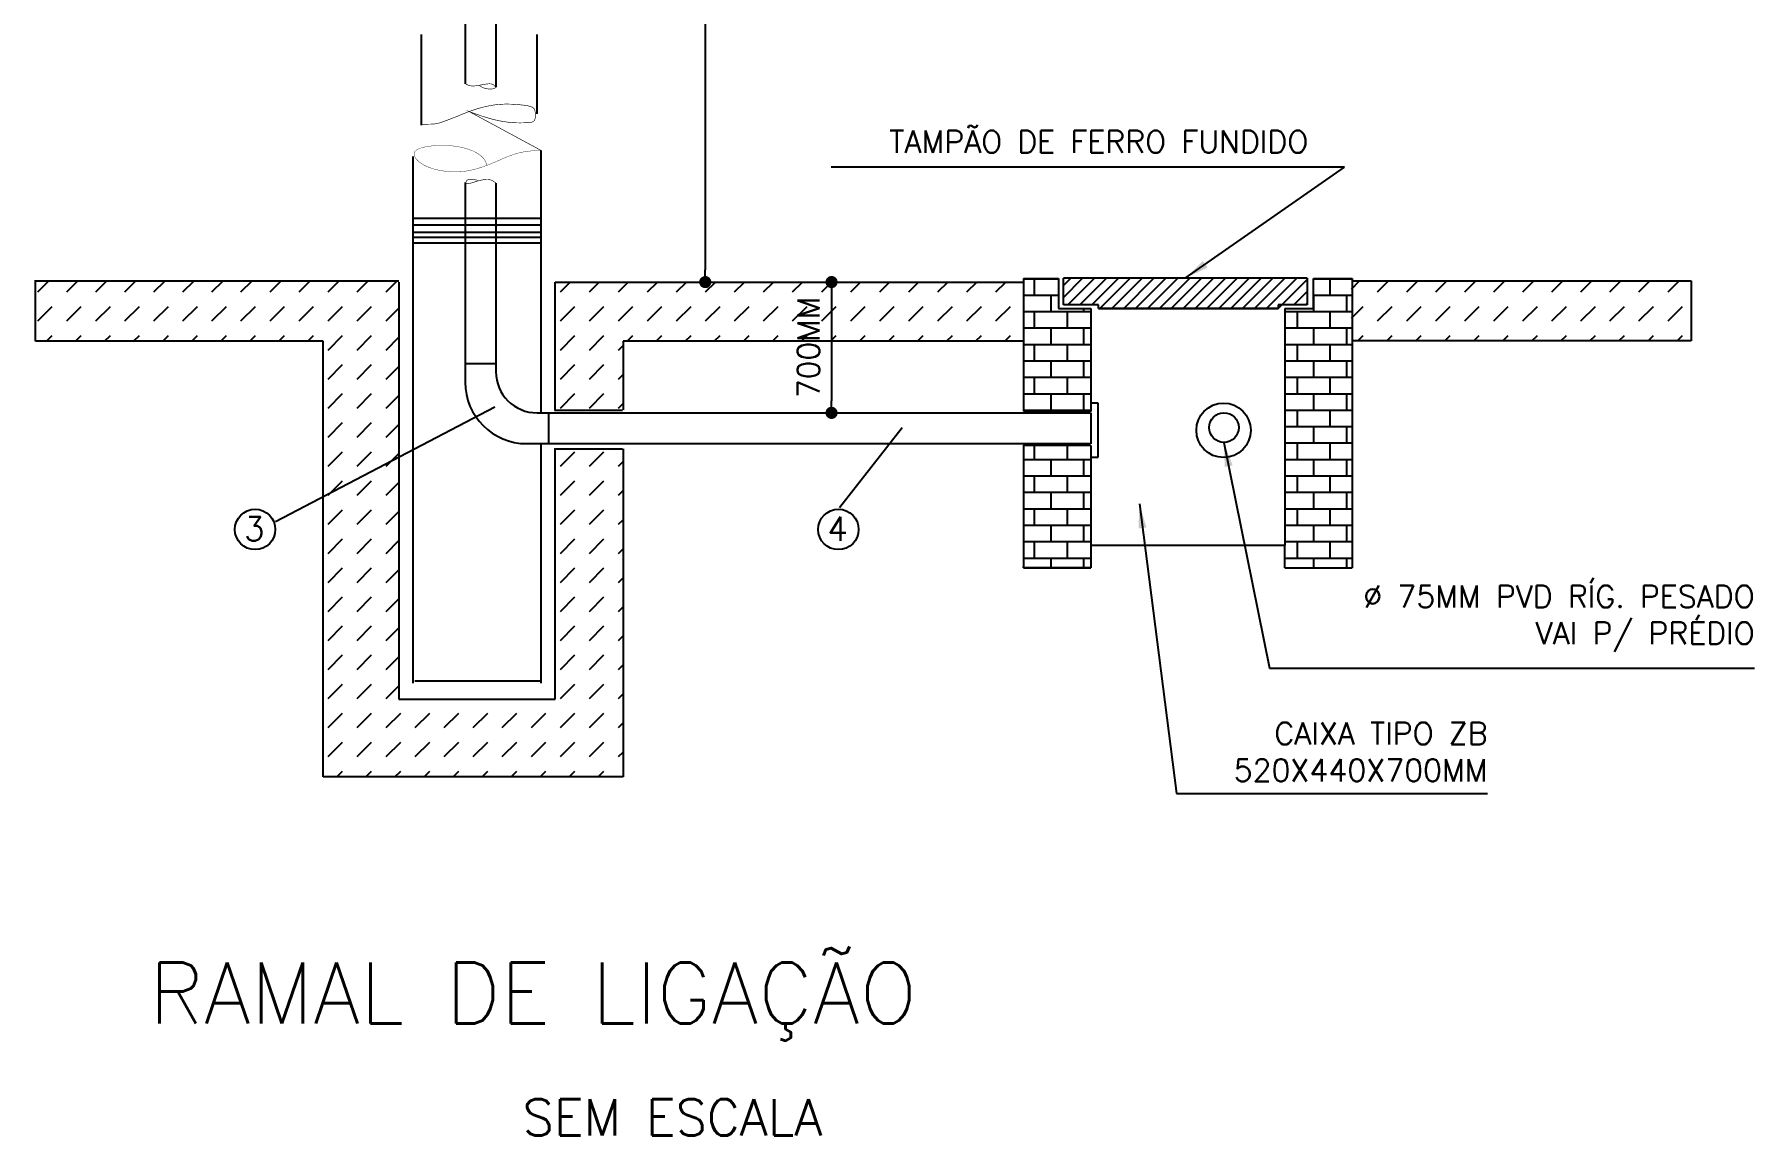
# Model space of a CAD drawing. Extents: x 13.8 to 22.1, y 1.6 to 12.3.
# Drawn here: x 15 to 22.08, y 1.61 to 6.14 of the extents above; entities that cross this region are included whole.
import ezdxf

# ---------------------------------------------------------------- set-up
doc = ezdxf.new("R2010")
doc.units = 0
doc.header["$LTSCALE"] = 100
doc.header["$MEASUREMENT"] = 0
doc.layers.get('0').update_dxf_attribs({"linetype": 'CONTINUOUS'})
doc.layers.get('DEFPOINTS').update_dxf_attribs({"linetype": 'CONTINUOUS'})
doc.layers.add('DETALHES', color=4, linetype='CONTINUOUS')
doc.styles.add('ROMANS', font='ROMANS.shx')
doc.dimstyles.new('LINEAR', dxfattribs={"dimtxt": 0.09, "dimasz": 0.05, "dimexe": 0.1, "dimexo": 0.3, "dimgap": 0.05, "dimtad": 1, "dimdec": 4, "dimzin": 0, "dimtxsty": 'ROMANS', "dimblk1": 'DOT', "dimblk2": 'DOT', "dimsah": 1, "dimcen": 0.09, "dimclrd": 1, "dimclre": 1, "dimclrt": 3, "dimazin": 3, "dimtfac": 1, "dimtdec": 4, "dimtofl": 0, "dimtmove": 0, "dimatfit": 3, "dimtolj": 1, "dimtzin": 0})
doc.dimstyles.new('TEXTO', dxfattribs={"dimtxt": 0.07, "dimasz": 0.1, "dimexe": 0.18, "dimexo": 0.0625, "dimgap": 0.05, "dimtad": 1, "dimtih": 1, "dimtoh": 1, "dimdec": 4, "dimzin": 0, "dimtxsty": 'ROMANS', "dimcen": 0.09, "dimclrd": 1, "dimclrt": 3, "dimazin": 3, "dimtfac": 1, "dimtdec": 4, "dimtofl": 0, "dimtmove": 0, "dimatfit": 3, "dimtolj": 1, "dimtzin": 0})

# ---------------------------------------------------------------- blocks, each defined once
blk = doc.blocks.new('*X3')
at = {"color": 0}
for p, q in [((28863.2, 3548.8), (28903.6, 3589.2)), ((28991.4, 3535.5), (29045, 3589.2)), ((29132.8, 3535.5), (29186.4, 3589.2)), ((29274.2, 3535.5), (29327.8, 3589.2)), ((29415.6, 3535.5), (29469.3, 3589.2)), ((29557.1, 3535.5), (29610.7, 3589.2)), ((29698.5, 3535.5), (29752.1, 3589.2)), ((29839.9, 3535.5), (29893.5, 3589.2)), ((29981.3, 3535.5), (30035, 3589.2)), ((30122.7, 3535.5), (30176.4, 3589.2)), ((30264.2, 3535.5), (30317.8, 3589.2)), ((30405.6, 3535.5), (30459.2, 3589.2)), ((28863.2, 3407.4), (28920.7, 3464.8)), ((28991.4, 3394.1), (29062.1, 3464.8)), ((29132.8, 3394.1), (29203.5, 3464.8)), ((29274.2, 3394.1), (29344.9, 3464.8)), ((29415.6, 3394.1), (29486.4, 3464.8)), ((29557.1, 3394.1), (29627.8, 3464.8)), ((29698.5, 3394.1), (29769.2, 3464.8)), ((29839.9, 3394.1), (29910.6, 3464.8)), ((29981.3, 3394.1), (30052, 3464.8)), ((30122.7, 3394.1), (30193.5, 3464.8)), ((30264.2, 3394.1), (30334.9, 3464.8)), ((30405.6, 3394.1), (30476.3, 3464.8)), ((28894.1, 3296.8), (28920.7, 3323.4)), ((29035.5, 3296.8), (29062.1, 3323.4)), ((29176.9, 3296.8), (29203.5, 3323.4)), ((29318.4, 3296.8), (29344.9, 3323.4)), ((29459.8, 3296.8), (29486.4, 3323.4)), ((29601.2, 3296.8), (29627.8, 3323.4)), ((29742.6, 3296.8), (29769.2, 3323.4)), ((29884, 3296.8), (29910.6, 3323.4)), ((30025.5, 3296.8), (30052, 3323.4)), ((30166.9, 3296.8), (30193.5, 3323.4)), ((30308.3, 3296.8), (30334.9, 3323.4)), ((30449.7, 3296.8), (30476.3, 3323.4))]:
    blk.add_line(p, q, dxfattribs=at)
blk = doc.blocks.new('*X4')
at = {"color": 0}
for p, q in [((28558.1, 3600), (28746.3, 3600)), ((28558.1, 3520), (28746.3, 3520)), ((28560, 3600), (28560, 3601.6)), ((28560, 3440), (28560, 3520)), ((28640, 3520), (28640, 3600)), ((28720, 3600), (28720, 3601.6)), ((28720, 3440), (28720, 3520)), ((28418.7, 3440), (28746.3, 3440)), ((28480, 3360), (28480, 3440)), ((28640, 3360), (28640, 3440)), ((28418.7, 3360), (28746.3, 3360)), ((28560, 3280), (28560, 3360)), ((28720, 3280), (28720, 3360)), ((28418.7, 3280), (28746.3, 3280)), ((28480, 3200), (28480, 3280)), ((28640, 3200), (28640, 3280)), ((28418.7, 3200), (28746.3, 3200)), ((28560, 3120), (28560, 3200)), ((28720, 3120), (28720, 3200)), ((28418.7, 3120), (28746.3, 3120)), ((28480, 3040), (28480, 3120)), ((28640, 3040), (28640, 3120)), ((28418.7, 3040), (28746.3, 3040)), ((28560, 2960), (28560, 3040)), ((28720, 2960), (28720, 3040)), ((28418.7, 2960), (28746.3, 2960)), ((28480, 2880), (28480, 2960)), ((28640, 2880), (28640, 2960)), ((28418.7, 2880), (28746.3, 2880)), ((28560, 2800), (28560, 2880)), ((28720, 2800), (28720, 2880)), ((28418.7, 2800), (28746.3, 2800)), ((28480, 2720), (28480, 2800)), ((28640, 2720), (28640, 2800)), ((28418.7, 2720), (28746.3, 2720)), ((28560, 2640), (28560, 2720)), ((28720, 2640), (28720, 2720)), ((28418.7, 2640), (28746.3, 2640)), ((28480, 2560), (28480, 2640)), ((28640, 2560), (28640, 2640)), ((28418.7, 2560), (28746.3, 2560)), ((28560, 2480), (28560, 2560)), ((28720, 2480), (28720, 2560)), ((28418.7, 2480), (28746.3, 2480)), ((28480, 2400), (28480, 2480)), ((28640, 2400), (28640, 2480)), ((28418.7, 2400), (28746.3, 2400)), ((28560, 2320), (28560, 2400)), ((28720, 2320), (28720, 2400)), ((28418.7, 2320), (28746.3, 2320)), ((28480, 2240), (28480, 2320)), ((28640, 2240), (28640, 2320)), ((28418.6, 2240), (28746.3, 2240)), ((28560, 2192), (28560, 2240)), ((28720, 2192), (28720, 2240))]:
    blk.add_line(p, q, dxfattribs=at)
blk = doc.blocks.new('*X2')
at = {"color": 0}
for p, q in [((25455.8, 3535.5), (25503.8, 3583.5)), ((25597.3, 3535.5), (25645.2, 3583.5)), ((25738.7, 3535.5), (25786.7, 3583.5)), ((25880.1, 3535.5), (25928.1, 3583.5)), ((26021.5, 3535.5), (26069.5, 3583.5)), ((26163, 3535.5), (26210.9, 3583.5)), ((26304.4, 3535.5), (26352.4, 3583.5)), ((26445.8, 3535.5), (26493.8, 3583.5)), ((26587.2, 3535.5), (26635.2, 3583.5)), ((26728.6, 3535.5), (26776.6, 3583.5)), ((26870.1, 3535.5), (26918, 3583.5)), ((27011.5, 3535.5), (27059.5, 3583.5)), ((25314.4, 3394.1), (25385.1, 3464.8)), ((25455.8, 3394.1), (25526.6, 3464.8)), ((25597.3, 3394.1), (25668, 3464.8)), ((25738.7, 3394.1), (25809.4, 3464.8)), ((25880.1, 3394.1), (25950.8, 3464.8)), ((26021.5, 3394.1), (26092.2, 3464.8)), ((26163, 3394.1), (26233.7, 3464.8)), ((26304.4, 3394.1), (26375.1, 3464.8)), ((26445.8, 3394.1), (26516.5, 3464.8)), ((26587.2, 3394.1), (26657.9, 3464.8)), ((26728.6, 3394.1), (26799.3, 3464.8)), ((26870.1, 3394.1), (26940.8, 3464.8)), ((27011.5, 3394.1), (27082.2, 3464.8)), ((25215.7, 3295.4), (25243.7, 3323.4)), ((25357.2, 3295.4), (25385.1, 3323.4)), ((25498.6, 3295.4), (25526.6, 3323.4)), ((25640, 3295.4), (25668, 3323.4)), ((25781.4, 3295.4), (25809.4, 3323.4)), ((25922.8, 3295.4), (25950.8, 3323.4)), ((26064.3, 3295.4), (26092.2, 3323.4)), ((26205.7, 3295.4), (26233.7, 3323.4)), ((26347.1, 3295.4), (26375.1, 3323.4)), ((26488.5, 3295.4), (26516.5, 3323.4)), ((26629.9, 3295.4), (26657.9, 3323.4)), ((26771.4, 3295.4), (26799.3, 3323.4)), ((26912.8, 3295.4), (26940.8, 3323.4)), ((27054.2, 3295.4), (27082.2, 3323.4))]:
    blk.add_line(p, q, dxfattribs=at)
blk = doc.blocks.new('*X1')
at = {"color": 0}
for p, q in [((24890.2, 3535.5), (24938.1, 3583.5)), ((25031.6, 3535.5), (25079.6, 3583.5)), ((25173, 3535.5), (25221, 3583.5)), ((25314.4, 3535.5), (25362.4, 3583.5)), ((25455.8, 3535.5), (25503.8, 3583.5)), ((25597.3, 3535.5), (25645.2, 3583.5)), ((25738.7, 3535.5), (25786.7, 3583.5)), ((25880.1, 3535.5), (25928.1, 3583.5)), ((26021.5, 3535.5), (26069.5, 3583.5)), ((26163, 3535.5), (26210.9, 3583.5)), ((26304.4, 3535.5), (26352.4, 3583.5)), ((26445.8, 3535.5), (26493.8, 3583.5)), ((26587.2, 3535.5), (26635.2, 3583.5)), ((26728.6, 3535.5), (26776.6, 3583.5)), ((26870.1, 3535.5), (26918, 3583.5)), ((27011.5, 3535.5), (27059.5, 3583.5)), ((24890.2, 3394.1), (24960.9, 3464.8)), ((25031.6, 3394.1), (25102.3, 3464.8)), ((25173, 3394.1), (25243.7, 3464.8)), ((25314.4, 3394.1), (25385.1, 3464.8)), ((25455.8, 3394.1), (25526.6, 3464.8)), ((25597.3, 3394.1), (25668, 3464.8)), ((25738.7, 3394.1), (25809.4, 3464.8)), ((25880.1, 3394.1), (25950.8, 3464.8)), ((26021.5, 3394.1), (26092.2, 3464.8)), ((26163, 3394.1), (26233.7, 3464.8)), ((26304.4, 3394.1), (26375.1, 3464.8)), ((26445.8, 3394.1), (26516.5, 3464.8)), ((26587.2, 3394.1), (26657.9, 3464.8)), ((26728.6, 3394.1), (26799.3, 3464.8)), ((26870.1, 3394.1), (26940.8, 3464.8)), ((24890.2, 3252.7), (24960.9, 3323.4)), ((25031.6, 3252.7), (25102.3, 3323.4)), ((25173, 3252.7), (25195.5, 3275.2)), ((25215.7, 3295.4), (25243.7, 3323.4)), ((25357.2, 3295.4), (25385.1, 3323.4)), ((25498.6, 3295.4), (25526.6, 3323.4)), ((25640, 3295.4), (25668, 3323.4)), ((25781.4, 3295.4), (25809.4, 3323.4)), ((25922.8, 3295.4), (25950.8, 3323.4)), ((26064.3, 3295.4), (26092.2, 3323.4)), ((26205.7, 3295.4), (26233.7, 3323.4)), ((26347.1, 3295.4), (26375.1, 3323.4)), ((26488.5, 3295.4), (26516.5, 3323.4)), ((26629.9, 3295.4), (26657.9, 3323.4)), ((26771.4, 3295.4), (26799.3, 3323.4)), ((24890.2, 3111.3), (24960.9, 3182)), ((25031.6, 3111.3), (25102.3, 3182)), ((25173, 3111.3), (25195.5, 3133.7)), ((24890.2, 2969.8), (24960.9, 3040.6)), ((25031.6, 2969.8), (25102.3, 3040.6)), ((25173, 2969.8), (25195.5, 2992.3))]:
    blk.add_line(p, q, dxfattribs=at)
blk = doc.blocks.new('*X5')
at = {"color": 0}
for p, q in [((27145.9, 3600), (27315.7, 3600)), ((27145.9, 3520), (27315.7, 3520)), ((27200, 3520), (27200, 3600)), ((27280, 3600), (27280, 3601.6)), ((27280, 3440), (27280, 3520)), ((27145.9, 3440), (27473.5, 3440)), ((27200, 3360), (27200, 3440)), ((27360, 3360), (27360, 3440)), ((27440, 3440), (27440, 3454.8)), ((27145.9, 3360), (27473.5, 3360)), ((27280, 3280), (27280, 3360)), ((27440, 3280), (27440, 3360)), ((27145.9, 3280), (27473.5, 3280)), ((27200, 3200), (27200, 3280)), ((27360, 3200), (27360, 3280)), ((27145.9, 3200), (27473.5, 3200)), ((27280, 3120), (27280, 3200)), ((27440, 3120), (27440, 3200)), ((27145.9, 3120), (27473.5, 3120)), ((27200, 3040), (27200, 3120)), ((27360, 3040), (27360, 3120)), ((27145.9, 3040), (27473.5, 3040)), ((27280, 2960), (27280, 3040)), ((27440, 2960), (27440, 3040)), ((27145.9, 2960), (27473.5, 2960)), ((27200, 2954.9), (27200, 2960)), ((27360, 2954.9), (27360, 2960)), ((27200, 2720), (27200, 2789.4)), ((27360, 2720), (27360, 2789.4)), ((27145.9, 2720), (27473.5, 2720)), ((27280, 2640), (27280, 2720)), ((27440, 2640), (27440, 2720)), ((27145.9, 2640), (27473.5, 2640)), ((27200, 2560), (27200, 2640)), ((27360, 2560), (27360, 2640)), ((27145.9, 2560), (27473.5, 2560)), ((27280, 2480), (27280, 2560)), ((27440, 2480), (27440, 2560)), ((27145.9, 2480), (27473.5, 2480)), ((27200, 2400), (27200, 2480)), ((27360, 2400), (27360, 2480)), ((27145.9, 2400), (27473.5, 2400)), ((27280, 2320), (27280, 2400)), ((27440, 2320), (27440, 2400)), ((27145.9, 2320), (27473.5, 2320)), ((27200, 2240), (27200, 2320)), ((27360, 2240), (27360, 2320)), ((27145.9, 2240), (27473.5, 2240)), ((27280, 2192), (27280, 2240)), ((27440, 2192), (27440, 2240))]:
    blk.add_line(p, q, dxfattribs=at)
blk = doc.blocks.new('*X0')
at = {"color": 0}
for p, q in [((7296.9, 2576.9), (7339.9, 2620)), ((7296.9, 2603.5), (7313.4, 2620)), ((7307.2, 2560.7), (7366.5, 2620)), ((7333.7, 2560.7), (7393, 2620)), ((7360.2, 2560.7), (7419.5, 2620)), ((7378.4, 2552.4), (7446, 2620)), ((7404.9, 2552.4), (7472.5, 2620)), ((7431.4, 2552.4), (7499, 2620)), ((7457.9, 2552.4), (7525.6, 2620)), ((7484.5, 2552.4), (7552.1, 2620)), ((7511, 2552.4), (7578.6, 2620)), ((7537.5, 2552.4), (7605.1, 2620)), ((7564, 2552.4), (7631.6, 2620)), ((7590.5, 2552.4), (7658.1, 2620)), ((7617, 2552.4), (7684.7, 2620)), ((7643.6, 2552.4), (7711.2, 2620)), ((7670.1, 2552.4), (7737.7, 2620)), ((7696.6, 2552.4), (7764.2, 2620)), ((7723.1, 2552.4), (7790.7, 2620)), ((7749.6, 2552.4), (7817.2, 2620)), ((7776.1, 2552.4), (7840.9, 2617.1)), ((7811, 2560.7), (7840.9, 2590.6)), ((7837.5, 2560.7), (7840.9, 2564.1))]:
    blk.add_line(p, q, dxfattribs=at)
blk = doc.blocks.new('_DOT')
at = {"color": 0, "linetype": 'BYBLOCK'}
blk.add_line((-0.5, 0), (-1, 0), dxfattribs=at)
at = {"color": 0, "linetype": 'BYBLOCK', "const_width": 0.5}
blk.add_lwpolyline([(-0.25, 0, 1), (0.25, 0, 1)], format="xyb", close=True, dxfattribs=at)
blk = doc.blocks.new('*D7')
at = {"color": 1, "linetype": 'BYBLOCK'}
for p, q in [((17.078, 9.272), (17.8604, 9.272)), ((17.7604, 9.222), (17.7604, 5.1689)), ((17.442, 5.1189), (17.8604, 5.1189))]:
    blk.add_line(p, q, dxfattribs=at)
at = {"layer": 'DEFPOINTS', "color": 0, "linetype": 'BYBLOCK'}
for p in [(16.778, 9.272), (17.142, 5.1189), (17.7604, 5.1189)]:
    blk.add_point(p, dxfattribs=at)
at = {"color": 1, "linetype": 'BYBLOCK', "xscale": 0.05, "yscale": 0.05, "zscale": 0.05}
for p, rotation in [((17.7604, 9.272), 90), ((17.7604, 5.1189), 270)]:
    blk.add_blockref('_DOT', p, dxfattribs=dict(at, rotation=rotation))
at = {"color": 3, "linetype": 'BYBLOCK', "insert": (17.6654, 7.1955), "char_height": 0.09, "attachment_point": 5, "rotation": 90, "style": 'ROMANS'}
blk.add_mtext('\\A1;6.00 M', dxfattribs=at)
blk = doc.blocks.new('*D8')
at = {"color": 1, "linetype": 'BYBLOCK'}
for p, q in [((17.9802, 5.1189), (18.1802, 5.1189)), ((18.2802, 5.0689), (18.2802, 4.6308)), ((17.9802, 4.5808), (18.1802, 4.5808))]:
    blk.add_line(p, q, dxfattribs=at)
at = {"layer": 'DEFPOINTS', "color": 0, "linetype": 'BYBLOCK'}
for p in [(18.2802, 5.1189), (18.2802, 4.5808), (18.2802, 4.5808)]:
    blk.add_point(p, dxfattribs=at)
at = {"color": 1, "linetype": 'BYBLOCK', "xscale": 0.05, "yscale": 0.05, "zscale": 0.05}
for p, rotation in [((18.2802, 5.1189), 90), ((18.2802, 4.5808), 270)]:
    blk.add_blockref('_DOT', p, dxfattribs=dict(at, rotation=rotation))
at = {"color": 3, "linetype": 'BYBLOCK', "insert": (18.1852, 4.8499), "char_height": 0.09, "attachment_point": 5, "rotation": 90, "style": 'ROMANS'}
blk.add_mtext('\\A1;\\Fromans.shx;\\C3;700MM', dxfattribs=at)

msp = doc.modelspace()

# ---------------------------------------------------------------- linework, layer by layer
at = {"layer": 'DETALHES', "color": 3}
for p, q in [((16.77219, 8.98376), (16.77219, 5.93456)), ((16.89894, 8.98376), (16.89894, 5.92017)), ((16.59171, 6.1371), (16.59171, 5.76516)), ((17.06788, 6.1371), (17.06788, 5.81061)), ((16.55882, 3.4682), (16.55882, 5.63572)), ((17.08475, 4.58188), (17.08475, 5.66049)), ((16.77219, 5.52828), (16.77219, 4.70759)), ((16.89894, 5.52561), (16.89894, 4.74984)), ((16.77007, 4.78342), (16.89964, 4.78342)), ((19.3779, 4.62009), (19.34808, 4.62009)), ((19.3779, 4.60697), (19.3779, 4.62009)), ((19.3779, 4.39814), (19.3779, 4.60697)), ((17.06794, 4.58084), (19.34494, 4.58084)), ((17.02569, 4.45409), (19.34494, 4.45409)), ((17.08475, 3.4682), (17.08475, 4.45711)), ((19.34716, 4.39814), (19.3779, 4.39814)), ((16.56574, 3.47765), (17.08277, 3.47765))]:
    msp.add_line(p, q, dxfattribs=at)
at = {"layer": 'DETALHES', "color": 2}
for p, q in [((16.55824, 5.38206), (17.08408, 5.38206)), ((17.08408, 5.35317), (16.55824, 5.35317)), ((16.55824, 5.32428), (17.08571, 5.32428)), ((16.55661, 5.28007), (17.08408, 5.28007)), ((17.08571, 5.30247), (16.55824, 5.30247))]:
    msp.add_line(p, q, dxfattribs=at)
at = {"layer": 'DETALHES', "color": 4}
for p, q in [((14.99934, 5.12409), (16.49944, 5.12409)), ((15.00428, 4.87547), (15.00428, 5.12249)), ((16.49944, 5.11891), (16.49944, 3.4029)), ((17.14203, 4.59145), (17.14203, 5.11891)), ((17.14203, 5.11891), (19.07024, 5.11891)), ((19.07024, 5.13415), (19.07024, 4.58769)), ((19.07024, 5.13415), (19.21375, 5.13415)), ((19.21375, 5.13415), (19.21375, 5.01016)), ((19.23429, 5.02553), (19.23429, 5.13493)), ((20.2382, 5.13493), (19.23429, 5.13493)), ((20.2382, 5.13493), (20.2382, 5.02553)), ((20.26354, 5.01016), (20.26354, 5.13415)), ((20.26354, 5.13415), (20.42255, 5.13415)), ((20.42255, 5.13415), (20.42255, 3.94309)), ((20.42255, 5.12368), (21.81838, 5.12368)), ((21.81838, 5.12368), (21.81838, 4.87666)), ((19.21375, 5.01016), (19.34706, 5.01016)), ((19.37947, 5.02553), (19.23429, 5.02553)), ((19.34706, 5.01016), (19.34706, 4.58594)), ((19.37947, 5.01016), (20.11905, 5.01016)), ((20.2382, 5.02553), (20.11905, 5.02553)), ((20.11905, 5.02553), (20.11905, 5.01016)), ((20.14572, 5.01016), (20.14572, 4.03656)), ((20.14572, 5.01016), (20.26354, 5.01016)), ((16.18804, 4.87547), (15.00428, 4.87547)), ((16.18804, 3.08309), (16.18804, 4.87547)), ((19.07024, 4.87547), (17.42213, 4.87547)), ((17.42213, 4.87547), (17.42213, 4.59384)), ((21.81838, 4.87666), (20.42255, 4.87666)), ((17.11681, 4.45285), (17.11681, 4.58188)), ((17.14038, 4.59145), (17.42048, 4.59145)), ((19.07005, 4.58769), (19.34716, 4.58769)), ((19.34706, 4.58078), (19.34706, 4.45394)), ((17.14038, 4.43274), (17.42048, 4.43274)), ((17.14203, 3.4029), (17.14203, 4.43394)), ((17.42213, 4.43274), (17.42213, 3.08309)), ((19.07005, 4.44787), (19.34716, 4.44787)), ((19.07024, 4.44787), (19.07024, 3.94309)), ((19.34706, 4.44696), (19.34706, 3.94309)), ((19.34837, 4.03656), (20.14572, 4.03656)), ((20.14571, 3.94272), (20.14571, 4.03715)), ((19.07024, 3.94309), (19.34706, 3.94309)), ((20.14572, 3.94309), (20.42255, 3.94309)), ((16.49944, 3.4029), (17.14203, 3.4029)), ((17.42213, 3.08309), (16.18804, 3.08309))]:
    msp.add_line(p, q, dxfattribs=at)
at = {"layer": 'DETALHES', "color": 1}
for p, q in [((15.01313, 5.07836), (15.05885, 5.12409)), ((15.13263, 5.07836), (15.17836, 5.12409)), ((15.25213, 5.07836), (15.29786, 5.12409)), ((15.37163, 5.07836), (15.41736, 5.12409)), ((15.49113, 5.07836), (15.53686, 5.12409)), ((15.61063, 5.07836), (15.65636, 5.12409)), ((15.73013, 5.07836), (15.77586, 5.12409)), ((15.84963, 5.07836), (15.89536, 5.12409)), ((15.96913, 5.07836), (16.01486, 5.12409)), ((16.08864, 5.07836), (16.13436, 5.12409)), ((16.20814, 5.07836), (16.25387, 5.12409)), ((16.32764, 5.07836), (16.37337, 5.12409)), ((16.44714, 5.07836), (16.49287, 5.12409)), ((15.01313, 4.95886), (15.07288, 5.01861)), ((15.13263, 4.95886), (15.19238, 5.01861)), ((15.25213, 4.95886), (15.31188, 5.01861)), ((15.37163, 4.95886), (15.43138, 5.01861)), ((15.49113, 4.95886), (15.55088, 5.01861)), ((15.61063, 4.95886), (15.67038, 5.01861)), ((15.73013, 4.95886), (15.78988, 5.01861)), ((15.84963, 4.95886), (15.90938, 5.01861)), ((15.96913, 4.95886), (16.02888, 5.01861)), ((16.08864, 4.95886), (16.14839, 5.01861)), ((16.20814, 4.95886), (16.26789, 5.01861)), ((16.32764, 4.95886), (16.38739, 5.01861)), ((16.44714, 4.95886), (16.49944, 5.01117)), ((15.04923, 4.87547), (15.07288, 4.89911)), ((15.16873, 4.87547), (15.19238, 4.89911)), ((15.28823, 4.87547), (15.31188, 4.89911)), ((15.40773, 4.87547), (15.43138, 4.89911)), ((15.52724, 4.87547), (15.55088, 4.89911)), ((15.64674, 4.87547), (15.67038, 4.89911)), ((15.76624, 4.87547), (15.78988, 4.89911)), ((15.88574, 4.87547), (15.90938, 4.89911)), ((16.00524, 4.87547), (16.02888, 4.89911)), ((16.12474, 4.87547), (16.14839, 4.89911)), ((16.20814, 4.83936), (16.26789, 4.89911)), ((16.32764, 4.83936), (16.38739, 4.89911)), ((16.44714, 4.83936), (16.49944, 4.89167)), ((16.20814, 4.71986), (16.26789, 4.77961)), ((16.32764, 4.71986), (16.38739, 4.77961)), ((16.44714, 4.71986), (16.49944, 4.77216)), ((16.20814, 4.60036), (16.26789, 4.66011)), ((16.32764, 4.60036), (16.38739, 4.66011)), ((16.44714, 4.60036), (16.49944, 4.65266)), ((16.20814, 4.48086), (16.26789, 4.54061)), ((16.32764, 4.48086), (16.38739, 4.54061)), ((16.44714, 4.48086), (16.49944, 4.53316)), ((16.20814, 4.36136), (16.26789, 4.42111)), ((16.32764, 4.36136), (16.38739, 4.42111)), ((16.44714, 4.36136), (16.49944, 4.41366)), ((17.16414, 4.36136), (17.2239, 4.42111)), ((17.28365, 4.36136), (17.3434, 4.42111)), ((17.40315, 4.36136), (17.42213, 4.38034)), ((16.20814, 4.24186), (16.26789, 4.30161)), ((16.32764, 4.24186), (16.38739, 4.30161)), ((16.44714, 4.24186), (16.49944, 4.29416)), ((17.16414, 4.24186), (17.2239, 4.30161)), ((17.28365, 4.24186), (17.3434, 4.30161)), ((17.40315, 4.24186), (17.42213, 4.26084)), ((16.20814, 4.12235), (16.26789, 4.18211)), ((16.32764, 4.12235), (16.38739, 4.18211)), ((17.16414, 4.12235), (17.2239, 4.18211)), ((17.28365, 4.12235), (17.3434, 4.18211)), ((16.44714, 4.12235), (16.49944, 4.17466)), ((17.40315, 4.12235), (17.42213, 4.14134)), ((16.20814, 4.00285), (16.26789, 4.0626)), ((16.32764, 4.00285), (16.38739, 4.0626)), ((16.44714, 4.00285), (16.49944, 4.05516)), ((17.16414, 4.00285), (17.2239, 4.0626)), ((17.28365, 4.00285), (17.3434, 4.0626)), ((17.40315, 4.00285), (17.42213, 4.02184)), ((16.20814, 3.88335), (16.26789, 3.9431)), ((16.32764, 3.88335), (16.38739, 3.9431)), ((16.44714, 3.88335), (16.49944, 3.93566)), ((17.16414, 3.88335), (17.2239, 3.9431)), ((17.28365, 3.88335), (17.3434, 3.9431)), ((17.40315, 3.88335), (17.42213, 3.90234)), ((16.20814, 3.76385), (16.26789, 3.8236)), ((16.32764, 3.76385), (16.38739, 3.8236)), ((17.16414, 3.76385), (17.2239, 3.8236)), ((17.28365, 3.76385), (17.3434, 3.8236)), ((16.44714, 3.76385), (16.49944, 3.81616)), ((17.40315, 3.76385), (17.42213, 3.78283)), ((16.20814, 3.64435), (16.26789, 3.7041)), ((16.32764, 3.64435), (16.38739, 3.7041)), ((16.44714, 3.64435), (16.49944, 3.69665)), ((17.16414, 3.64435), (17.2239, 3.7041)), ((17.28365, 3.64435), (17.3434, 3.7041)), ((17.40315, 3.64435), (17.42213, 3.66333)), ((16.20814, 3.52485), (16.26789, 3.5846)), ((16.32764, 3.52485), (16.38739, 3.5846)), ((16.44714, 3.52485), (16.49944, 3.57715)), ((17.16414, 3.52485), (17.2239, 3.5846)), ((17.28365, 3.52485), (17.3434, 3.5846)), ((17.40315, 3.52485), (17.42213, 3.54383)), ((16.20814, 3.40535), (16.26789, 3.4651)), ((16.32764, 3.40535), (16.38739, 3.4651)), ((16.44714, 3.40535), (16.49944, 3.45765)), ((17.16414, 3.40535), (17.2239, 3.4651)), ((17.28365, 3.40535), (17.3434, 3.4651)), ((17.40315, 3.40535), (17.42213, 3.42433)), ((16.20814, 3.28585), (16.26789, 3.3456)), ((16.32764, 3.28585), (16.38739, 3.3456)), ((16.44714, 3.28585), (16.50689, 3.3456)), ((16.56664, 3.28585), (16.62639, 3.3456)), ((16.68614, 3.28585), (16.74589, 3.3456)), ((16.80564, 3.28585), (16.86539, 3.3456)), ((16.92514, 3.28585), (16.98489, 3.3456)), ((17.04464, 3.28585), (17.10439, 3.3456)), ((17.16414, 3.28585), (17.2239, 3.3456)), ((17.28365, 3.28585), (17.3434, 3.3456)), ((17.40315, 3.28585), (17.42213, 3.30483)), ((16.20814, 3.16635), (16.26789, 3.2261)), ((16.32764, 3.16635), (16.38739, 3.2261)), ((16.44714, 3.16635), (16.50689, 3.2261)), ((16.56664, 3.16635), (16.62639, 3.2261)), ((16.68614, 3.16635), (16.74589, 3.2261)), ((16.80564, 3.16635), (16.86539, 3.2261)), ((16.92514, 3.16635), (16.98489, 3.2261)), ((17.04464, 3.16635), (17.10439, 3.2261)), ((17.16414, 3.16635), (17.2239, 3.2261)), ((17.28365, 3.16635), (17.3434, 3.2261)), ((17.40315, 3.16635), (17.42213, 3.18533)), ((16.24438, 3.08309), (16.26789, 3.1066)), ((16.36388, 3.08309), (16.38739, 3.1066)), ((16.48338, 3.08309), (16.50689, 3.1066)), ((16.60288, 3.08309), (16.62639, 3.1066)), ((16.72238, 3.08309), (16.74589, 3.1066)), ((16.84189, 3.08309), (16.86539, 3.1066)), ((16.96139, 3.08309), (16.98489, 3.1066)), ((17.08089, 3.08309), (17.10439, 3.1066)), ((17.20039, 3.08309), (17.2239, 3.1066)), ((17.31989, 3.08309), (17.3434, 3.1066))]:
    msp.add_line(p, q, dxfattribs=at)
at = {"layer": 'DETALHES'}
for p, q in [((19.37947, 5.01016), (19.37947, 5.02553)), ((20.11905, 5.01016), (19.37947, 5.01016)), ((17.14203, 4.58188), (17.14203, 4.58191)), ((17.42213, 4.45285), (17.42213, 4.45184)), ((19.07024, 3.94309), (19.07024, 3.94801)), ((19.34706, 3.94309), (19.07024, 3.94309)), ((19.34706, 3.94309), (19.34706, 3.94801))]:
    msp.add_line(p, q, dxfattribs=at)
at = {"layer": 'DETALHES', "color": 2, "linetype": 'CONTINUOUS'}
for p, q in [((15.99166, 4.13364), (16.89426, 4.60611)), ((18.31264, 4.19091), (18.57052, 4.52021))]:
    msp.add_line(p, q, dxfattribs=at)
at = {"layer": 'DETALHES', "color": 3}
for points, const_width in [([(16.77154, 5.93616), (16.77687, 5.93294), (16.78184, 5.93041), (16.78653, 5.92852), (16.791, 5.92717), (16.79532, 5.9263), (16.79955, 5.92583), (16.80374, 5.92569), (16.80798, 5.92581), (16.81231, 5.92611), (16.81673, 5.92657), (16.82122, 5.92716), (16.82577, 5.92785), (16.83037, 5.92862), (16.835, 5.92945), (16.83965, 5.93032), (16.8443, 5.93119), (16.84894, 5.93204), (16.85352, 5.93284), (16.85802, 5.93354), (16.8624, 5.93412), (16.86661, 5.93453), (16.87063, 5.93473), (16.87441, 5.9347), (16.87792, 5.93438), (16.88112, 5.93377), (16.88402, 5.93287), (16.88661, 5.93175), (16.88889, 5.93043), (16.89086, 5.92896), (16.89253, 5.92739), (16.8939, 5.92574), (16.89497, 5.92408), (16.89573, 5.92242), (16.89609, 5.92082), (16.89596, 5.91928), (16.89524, 5.91786), (16.89383, 5.91656), (16.89164, 5.91543), (16.88858, 5.91449), (16.88455, 5.91377), (16.87949, 5.91331), (16.87357, 5.91323), (16.86698, 5.91363), (16.85993, 5.91463), (16.85262, 5.91637), (16.84526, 5.91894), (16.83804, 5.92248), (16.83117, 5.9271)], 0.00253), ([(17.08475, 5.66049), (17.05837, 5.65976), (17.03215, 5.65742), (17.00893, 5.65376), (16.98814, 5.64897), (16.96919, 5.64325), (16.9515, 5.63679), (16.9345, 5.6298), (16.91761, 5.62245), (16.90035, 5.61496), (16.88266, 5.60751), (16.86455, 5.60029), (16.84606, 5.59351), (16.82722, 5.58735), (16.80806, 5.582), (16.78861, 5.57767), (16.76889, 5.57454), (16.74898, 5.57276), (16.72908, 5.57228), (16.70942, 5.57299), (16.69024, 5.57479), (16.67178, 5.57759), (16.65427, 5.58127), (16.63796, 5.58574), (16.62308, 5.59089), (16.60982, 5.59662), (16.59822, 5.60279), (16.58825, 5.60928), (16.57991, 5.61595), (16.57317, 5.62266), (16.56803, 5.62929), (16.56445, 5.63568), (16.56244, 5.64173), (16.56199, 5.6473), (16.56312, 5.65241), (16.56588, 5.65707), (16.57031, 5.66131), (16.57646, 5.66516), (16.58436, 5.66863), (16.59407, 5.67175), (16.60561, 5.67454), (16.619, 5.67701), (16.63404, 5.67905), (16.65051, 5.68054), (16.66819, 5.68135), (16.68685, 5.68136), (16.70625, 5.68044), (16.72618, 5.67847), (16.7464, 5.67532), (16.76664, 5.67088), (16.78636, 5.66508), (16.80499, 5.65788), (16.82194, 5.64922), (16.83663, 5.63906), (16.84848, 5.62733), (16.85691, 5.614), (16.86133, 5.599)], 0.00152), ([(16.89816, 5.52614), (16.89289, 5.53094), (16.88757, 5.53462), (16.88223, 5.53732), (16.87689, 5.53916), (16.87158, 5.54029), (16.86633, 5.54084), (16.86115, 5.54094), (16.85608, 5.54072), (16.85113, 5.5403), (16.84629, 5.53971), (16.84156, 5.53896), (16.83694, 5.53809), (16.83241, 5.53709), (16.82796, 5.53598), (16.82358, 5.53479), (16.81927, 5.53352), (16.81503, 5.5322), (16.81087, 5.53086), (16.80682, 5.52953), (16.80292, 5.52827), (16.79919, 5.5271), (16.79567, 5.52606), (16.79237, 5.5252), (16.78933, 5.52455), (16.78658, 5.52414), (16.78412, 5.52397), (16.78196, 5.52405), (16.78012, 5.52436), (16.77858, 5.52489), (16.77738, 5.52566), (16.7765, 5.52664), (16.77596, 5.52783), (16.77576, 5.52923), (16.77591, 5.53077), (16.77639, 5.5324), (16.77719, 5.53406), (16.77833, 5.5357), (16.77978, 5.53724), (16.78155, 5.53864), (16.78363, 5.53983), (16.78604, 5.54076), (16.7889, 5.5414), (16.79236, 5.54173), (16.79656, 5.54172), (16.80167, 5.54135), (16.80781, 5.5406), (16.81514, 5.53945), (16.82381, 5.53787)], 0.00253)]:
    msp.add_lwpolyline(points, dxfattribs=dict(at, const_width=const_width))
msp.add_lwpolyline([(16.59171, 5.76836, 0.00253, 0.00253, 0), (16.59845, 5.76836, 0.00253, 0.00253, 0), (16.60498, 5.76837, 0.00253, 0.00253, 0), (16.61127, 5.76839, 0.00253, 0.00253, 0), (16.6173, 5.76844, 0.00253, 0.00253, 0), (16.62305, 5.76852, 0.00253, 0.00253, 0), (16.62848, 5.76863, 0.00253, 0.00253, 0), (16.63357, 5.76879, 0.00253, 0.00253, 0), (16.63831, 5.76901, 0.00253, 0.00253, 0), (16.64268, 5.76929, 0.00253, 0.00253, 0), (16.64684, 5.76968, 0.00253, 0.00253, 0), (16.65093, 5.77023, 0.00253, 0.00253, 0), (16.65511, 5.77098, 0.00253, 0.00253, 0), (16.65956, 5.77198, 0.00253, 0.00253, 0), (16.66443, 5.77328, 0.00253, 0.00253, 0), (16.66988, 5.77492, 0.00253, 0.00253, 0), (16.67608, 5.77694, 0.00253, 0.00253, 0), (16.68313, 5.77939, 0.00253, 0.00253, 0), (16.69094, 5.78222, 0.00253, 0.00253, 0), (16.69938, 5.78536, 0.00253, 0.00253, 0), (16.70829, 5.78874, 0.00253, 0.00253, 0), (16.71753, 5.79232, 0.00253, 0.00253, 0), (16.72696, 5.79602, 0.00253, 0.00253, 0), (16.73644, 5.79979, 0.00253, 0.00253, 0), (16.74582, 5.80355, 0.00253, 0.00253, 0), (16.75499, 5.80727, 0.00253, 0.00253, 0), (16.76401, 5.81092, 0.00253, 0.00253, 0), (16.77298, 5.8145, 0.00253, 0.00253, 0), (16.78197, 5.81801, 0.00253, 0.00253, 0), (16.79108, 5.82145, 0.00253, 0.00253, 0), (16.80041, 5.82481, 0.00253, 0.00253, 0), (16.81003, 5.82809, 0.00253, 0.00253, 0), (16.82004, 5.83128, 0.00253, 0.00253, 0), (16.83051, 5.83438, 0.00253, 0.00253, 0), (16.8414, 5.83735, 0.00253, 0.00253, 0), (16.85264, 5.84014, 0.00253, 0.00253, 0), (16.86417, 5.84271, 0.00253, 0.00253, 0), (16.87593, 5.84501, 0.00253, 0.00253, 0), (16.88785, 5.847, 0.00253, 0.00253, 0), (16.89988, 5.84863, 0.00253, 0.00253, 0), (16.91194, 5.84986, 0.00253, 0.00253, 0), (16.92396, 5.85066, 0.00253, 0.00253, 0), (16.93587, 5.85107, 0.00253, 0.00253, 0), (16.94758, 5.85113, 0.00253, 0.00253, 0), (16.95898, 5.85091, 0.00253, 0.00253, 0), (16.97001, 5.85045, 0.00253, 0.00253, 0), (16.98055, 5.84981, 0.00253, 0.00253, 0), (16.99053, 5.84903, 0.00253, 0.00253, 0), (16.99986, 5.84818, 0.00253, 0.00253, 0), (17.00846, 5.84729, 0.00253, 0.00253, 0), (17.01633, 5.84634, 0.00253, 0.00253, 0), (17.02347, 5.84532, 0.00253, 0.00253, 0), (17.02991, 5.8442, 0.00253, 0.00253, 0), (17.03565, 5.84295, 0.00253, 0.00253, 0), (17.0407, 5.84155, 0.00253, 0.00253, 0), (17.04508, 5.83997, 0.00253, 0.00253, 0), (17.04879, 5.83819, 0.00253, 0.00253, 0), (17.05186, 5.83618, 0.00253, 0.00253, 0), (17.05434, 5.83394, 0.00253, 0.00253, 0), (17.05632, 5.83145, 0.00253, 0.00253, 0), (17.05784, 5.8287, 0.00253, 0.00253, 0), (17.059, 5.82569, 0.00253, 0.00253, 0), (17.05985, 5.8224, 0.00253, 0.00253, 0), (17.06046, 5.81882, 0.00253, 0.00253, 0), (17.06091, 5.81494, 0.00253, 0.00253, 0), (17.06124, 5.81078, 0.00253, 0.00253, 0), (17.06141, 5.80643, 0.00253, 0.00253, 0), (17.06139, 5.80201, 0.00253, 0.00253, 0), (17.0611, 5.79764, 0.00253, 0.00253, 0), (17.0605, 5.79342, 0.00253, 0.00253, 0), (17.05953, 5.78949, 0.00253, 0.00253, 0), (17.05814, 5.78595, 0.00253, 0.00253, 0), (17.05627, 5.78292, 0.00253, 0.00253, 0), (17.05387, 5.78049, 0.00253, 0.00253, 0), (17.05092, 5.77861, 0.00253, 0.00253, 0), (17.0474, 5.7772, 0.00253, 0.00253, 0), (17.04329, 5.77619, 0.00253, 0.00253, 0), (17.03857, 5.77548, 0.00253, 0.00253, 0), (17.03323, 5.775, 0.00253, 0.00253, 0), (17.02723, 5.77468, 0.00253, 0.00253, 0), (17.02056, 5.77442, 0.00253, 0.00253, 0), (17.0132, 5.77419, 0.00253, 0.00253, 0), (17.00514, 5.774, 0.00253, 0.00253, 0), (16.99636, 5.77394, 0.00253, 0.00253, 0), (16.98684, 5.77406, 0.00253, 0.00253, 0), (16.97657, 5.77443, 0.00253, 0.00253, 0), (16.96553, 5.77512, 0.00253, 0.00253, 0), (16.9537, 5.77618, 0.00253, 0.00253, 0), (16.94108, 5.77769, 0.00253, 0.00253, 0), (16.92759, 5.77972, 0.00253, 0.00253, 0), (16.91303, 5.7824, 0.00253, 0.00253, 0), (16.89714, 5.78589, 0.00253, 0.00253, 0), (16.87966, 5.79032, 0.00253, 0.00253, 0), (16.86032, 5.79584, 0.00253, 0.00253, 0), (16.83887, 5.80261, 0.00253, 0.00253, 0), (16.81506, 5.81076, 0.00253, 0.00253, 0), (16.78861, 5.82045, 0.00253, 0.00253, 0), (17.08475, 5.66049, 0.00152, 0.00152, 0), (17.05837, 5.65976, 0.00152, 0.00152, 0), (17.03215, 5.65742, 0.00152, 0.00152, 0), (17.00893, 5.65376, 0.00152, 0.00152, 0), (16.98814, 5.64897, 0.00152, 0.00152, 0), (16.96919, 5.64325, 0.00152, 0.00152, 0), (16.9515, 5.63679, 0.00152, 0.00152, 0), (16.9345, 5.6298, 0.00152, 0.00152, 0), (16.91761, 5.62245, 0.00152, 0.00152, 0), (16.90035, 5.61496, 0.00152, 0.00152, 0), (16.88266, 5.60751, 0.00152, 0.00152, 0), (16.86455, 5.60029, 0.00152, 0.00152, 0), (16.84606, 5.59351, 0.00152, 0.00152, 0), (16.82722, 5.58735, 0.00152, 0.00152, 0), (16.80806, 5.582, 0.00152, 0.00152, 0), (16.78861, 5.57767, 0.00152, 0.00152, 0), (16.76889, 5.57454, 0.00152, 0.00152, 0), (16.74898, 5.57276, 0.00152, 0.00152, 0), (16.72908, 5.57228, 0.00152, 0.00152, 0), (16.70942, 5.57299, 0.00152, 0.00152, 0), (16.69024, 5.57479, 0.00152, 0.00152, 0), (16.67178, 5.57759, 0.00152, 0.00152, 0), (16.65427, 5.58127, 0.00152, 0.00152, 0), (16.63796, 5.58574, 0.00152, 0.00152, 0), (16.62308, 5.59089, 0.00152, 0.00152, 0), (16.60982, 5.59662, 0.00152, 0.00152, 0), (16.59822, 5.60279, 0.00152, 0.00152, 0), (16.58825, 5.60928, 0.00152, 0.00152, 0), (16.57991, 5.61595, 0.00152, 0.00152, 0), (16.57317, 5.62266, 0.00152, 0.00152, 0), (16.56803, 5.62929, 0.00152, 0.00152, 0), (16.56445, 5.63568, 0.00152, 0.00152, 0), (16.56244, 5.64173, 0.00152, 0.00152, 0), (16.56199, 5.6473, 0.00152, 0.00152, 0), (16.56312, 5.65241, 0.00152, 0.00152, 0), (16.56588, 5.65707, 0.00152, 0.00152, 0), (16.57031, 5.66131, 0.00152, 0.00152, 0), (16.57646, 5.66516, 0.00152, 0.00152, 0), (16.58436, 5.66863, 0.00152, 0.00152, 0), (16.59407, 5.67175, 0.00152, 0.00152, 0), (16.60561, 5.67454, 0.00152, 0.00152, 0), (16.619, 5.67701, 0.00152, 0.00152, 0), (16.63404, 5.67905, 0.00152, 0.00152, 0), (16.65051, 5.68054, 0.00152, 0.00152, 0), (16.66819, 5.68135, 0.00152, 0.00152, 0), (16.68685, 5.68136, 0.00152, 0.00152, 0), (16.70625, 5.68044, 0.00152, 0.00152, 0), (16.72618, 5.67847, 0.00152, 0.00152, 0), (16.7464, 5.67532, 0.00152, 0.00152, 0), (16.76664, 5.67088, 0.00152, 0.00152, 0), (16.78636, 5.66508, 0.00152, 0.00152, 0), (16.80499, 5.65788, 0.00152, 0.00152, 0), (16.82194, 5.64922, 0.00152, 0.00152, 0), (16.83663, 5.63906, 0.00152, 0.00152, 0), (16.84848, 5.62733, 0.00152, 0.00152, 0), (16.85691, 5.614, 0.00152, 0.00152, 0), (16.86133, 5.599, 0.00152, 0.00152, 0)], format="xyseb", dxfattribs=at)
at = {"layer": 'DETALHES', "color": 2}
for centre, radius in [((19.89361, 4.50912), 0.11204), ((19.89526, 4.52045), 0.06096)]:
    msp.add_circle(centre, radius, dxfattribs=at)
at = {"layer": 'DETALHES', "color": 2, "linetype": 'CONTINUOUS'}
for centre in [(15.90771, 4.10124), (18.30842, 4.10124)]:
    msp.add_circle(centre, 0.08313, dxfattribs=at)
at = {"layer": 'DETALHES', "color": 3}
for centre, radius in [((17.06794, 4.74984), 0.169), ((17.02569, 4.70759), 0.2535)]:
    msp.add_arc(centre, radius, 180, 270, dxfattribs=at)

# ---------------------------------------------------------------- block references
at = {"layer": 'DETALHES', "color": 1}
for name, p, xscale, yscale, zscale in [('*X1', (-3.86804, 2.09084), 0.0008450000000000002, 0.0008450000000000002, 0.0008450000000000002), ('*X2', (-3.86804, 2.09084), 0.0008450000000000002, 0.0008450000000000002, 0.0008450000000000002), ('*X5', (-3.86804, 2.09084), 0.0008450000000000002, 0.0008450000000000002, 0.0008450000000000002), ('*X0', (5.76806, 0.29977), 0.00184548, 0.00184548, 0.00184548), ('*X4', (-3.86804, 2.09084), 0.0008450000000000002, 0.0008450000000000002, 0.0008450000000000002), ('*X3', (-3.96989, 2.09084), 0.0008450000000000002, 0.0008450000000000002, 0.0008450000000000002)]:
    msp.add_blockref(name, p, dxfattribs=dict(at, xscale=xscale, yscale=yscale, zscale=zscale))

# ---------------------------------------------------------------- texts
at = {"layer": 'DETALHES', "color": 2, "style": 'ROMANS'}
for s, p in [('3', (15.86215, 4.05485)), ('4', (18.26286, 4.05485))]:
    msp.add_text(s, height=0.09816, dxfattribs=at).set_placement(p)
at = {"layer": 'DETALHES', "color": 6, "style": 'ROMANS'}
msp.add_text('RAMAL DE LIGAÇÃO', height=0.25, dxfattribs=at).set_placement((15.47151, 2.06914))
at = {"layer": 'DETALHES', "color": 4, "style": 'ROMANS'}
msp.add_text('SEM ESCALA', height=0.15, dxfattribs=at).set_placement((17.00877, 1.60732))
at = {"layer": 'DETALHES', "color": 3, "linetype": 'CONTINUOUS', "char_height": 0.091, "attachment_point": 6, "style": 'ROMANS'}
for s, insert in [('\\A1;TAMPÃO DE FERRO FUNDIDO', (20.24198, 5.69642)), ('\\A1;%%C 75MM PVD RÍG. PESADO\\PVAI P/ PRÉDIO', (22.07923, 3.7347)), ('\\A1;CAIXA TIPO ZB \\P520X440X700MM', (20.98026, 3.18597))]:
    msp.add_mtext(s, dxfattribs=dict(at, insert=insert))

# ---------------------------------------------------------------- dimensions: what is measured, and where the dimension line sits
at = {"layer": 'DETALHES', "linetype": 'CONTINUOUS'}
for base, p1, p2, text, picture, middle in [((17.76045, 5.11891), (16.77801, 9.27201), (17.14203, 5.11891), '6.00 M', '*D7', (17.66545, 7.19546)), ((18.2802, 4.58084), (18.2802, 5.11891), (18.2802, 4.58084), '\\Fromans.shx;\\C3;700MM', '*D8', (18.1852, 4.84987))]:
    dim = msp.add_linear_dim(base=base, p1=p1, p2=p2, angle=90, text=text, dimstyle='LINEAR', dxfattribs=at)
    dim.commit()
    dim.dimension.update_dxf_attribs({"geometry": picture, "text_midpoint": middle})

# ---------------------------------------------------------------- leaders
at = {"layer": 'DETALHES', "color": 1, "linetype": 'CONTINUOUS', "annotation_type": 0, "has_hookline": 1}
for points, hookline_direction, text_width in [([(19.73625, 5.13493), (20.39198, 5.59225), (20.29198, 5.59225)], 1, 1.963), ([(19.8948, 4.45949), (20.08323, 3.53087), (20.18323, 3.53087)], 0, 1.846), ([(19.54733, 4.20657), (19.69926, 3.01464), (19.79926, 3.01464)], 0, 1.131)]:
    msp.add_leader(points, dimstyle='TEXTO', dxfattribs=dict(at, hookline_direction=hookline_direction, text_width=text_width))

doc.saveas('drawing.dxf')
